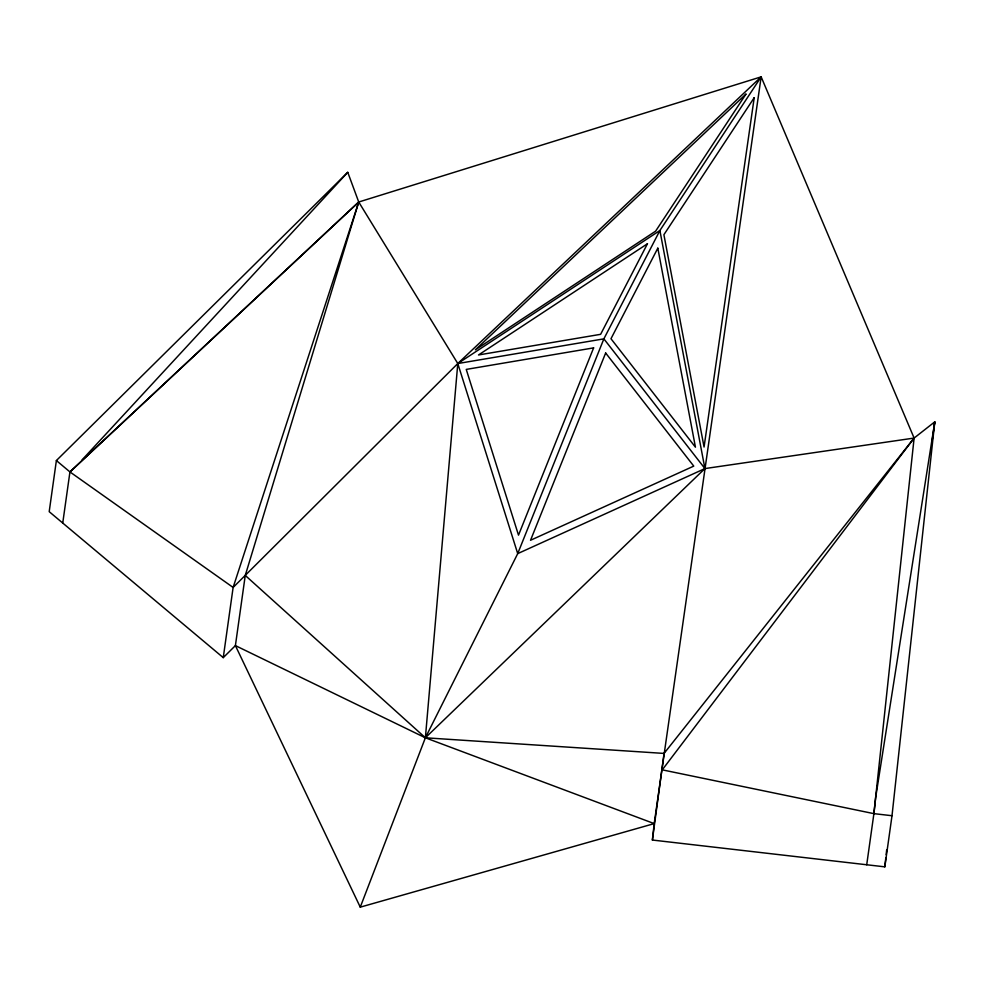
<?xml version="1.0" encoding="UTF-8"?>
<svg xmlns="http://www.w3.org/2000/svg" width="984" height="984" viewBox="0 0 984 984"><rect width="100%" height="100%" fill="white"/><g stroke="black" fill="none" stroke-linecap="round" stroke-linejoin="round"><path stroke-width="1.48" d="M56.383 460.549L69.938 471.926L358.729 202.015L457.794 363.539L425.383 737.791L360.267 907.15L654.2 823.608L761.149 76.85L358.729 202.015L69.938 471.926L62.742 523.045L223.257 657.644L235.397 645.602L245.262 575.419L358.729 202.015L347.758 172.311L56.383 460.549L49.2 511.668L62.742 523.045M360.267 907.15L235.397 645.602L425.383 737.791L654.2 823.608L652.392 840.041L866.719 864.764L873.903 813.645L914.111 438.064L761.149 76.85L457.794 363.539L233.122 587.448L223.257 657.644M866.719 864.764L884.825 866.842L892.008 815.724L934.8 421.828L914.111 438.064L664.065 753.424L652.392 840.041M892.008 815.724L873.903 813.645L875.711 797.224L934.8 421.828L932.266 439.873M884.825 866.842L885.821 857.679M886.154 854.629L886.658 850.041M358.729 202.015L233.122 587.448L69.938 471.926M761.149 76.85L659.895 230.514L603.868 338.853L517.719 553.623L425.383 737.791L245.262 575.419M82.066 459.897L347.758 172.311M873.903 813.645L662.257 769.845L914.111 438.064L704.913 468.581L425.383 737.791L664.065 753.424M457.794 363.539L659.895 230.514L704.913 468.581L517.719 553.623L457.794 363.539L603.868 338.853L704.913 468.581M754.211 97.674L704.064 447.031L663.905 234.709L754.211 97.674M593.623 347.881L518.506 535.148L466.244 369.406L593.623 347.881M605.652 352.998L530.536 540.265L693.757 466.108L605.652 352.998M647.447 243.761L600.621 334.326L478.507 354.966L647.447 243.761M657.816 248.165L610.978 338.73L695.442 447.179L657.816 248.165M745.909 94.144L655.602 231.178L475.358 349.824L745.909 94.144"/></g></svg>
